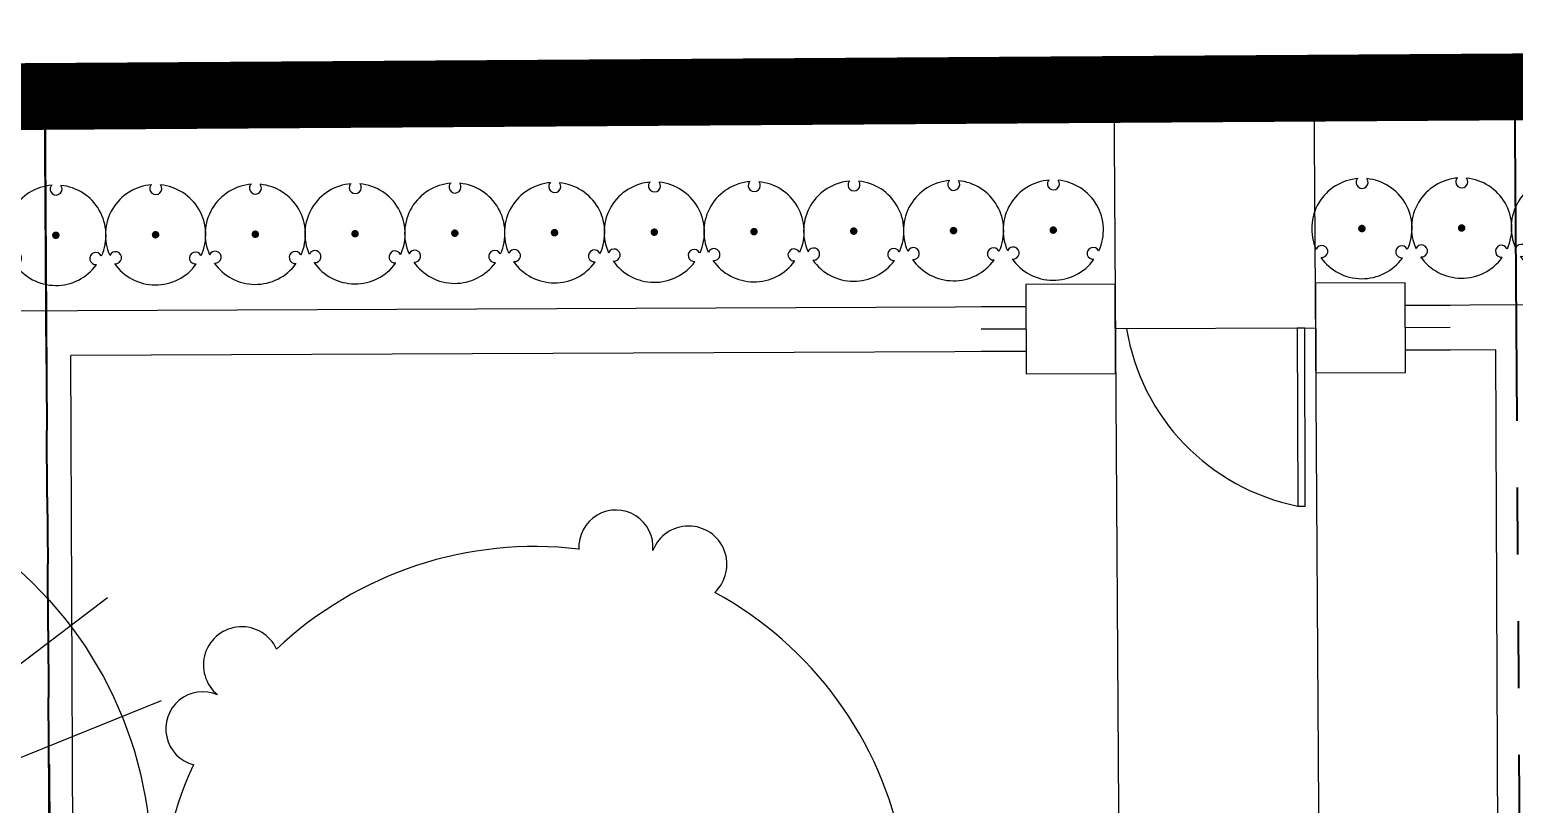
# Model space of a CAD drawing. Header units: feet. Extents: x 919634 to 928945, y 707022 to 708026.
# Drawn here: x 920869.64 to 920891.86, y 707589.74 to 707601.34 of the extents above; entities that cross this region are included whole.
import ezdxf

# ---------------------------------------------------------------- set-up
doc = ezdxf.new("R2010")
doc.units = ezdxf.units.FT
doc.header["$LTSCALE"] = 20
doc.header["$MEASUREMENT"] = 0
doc.linetypes.add('PHANTOM2', pattern=[1.25, 0.625, -0.125, 0.125, -0.125, 0.125, -0.125])
doc.linetypes.add('Site Plan$0$PHANTOM2', pattern=[1.25, 0.625, -0.125, 0.125, -0.125, 0.125, -0.125])
doc.layers.add('-u-site-propline', color=7, linetype='PHANTOM2', true_color=0xd10000)
for name, color, linetype in [('-u-site-xref', 7, 'Continuous'), ('LK-SHRB-035M', 4, 'Continuous'), ('LK-SHRB-TRNK', 3, 'Continuous'), ('LP-SHRB', 7, 'Continuous'), ('Site Plan$0$-u-site-fence', 4, 'Site Plan$0$FENCELINE1'), ('Site Plan$0$-u-site-wall', 4, 'Continuous'), ('x-RL TH7-LP Block$0$LK-TREE-013M', 253, 'Continuous'), ('x-RL TH7-LP Block$0$LK-TREE-035M', 253, 'Continuous'), ('x-RL TH7-LP Block$0$LK-TREE-050M', 253, 'Continuous'), ('x-RL TH7-LP Block$0$LK-TREE-TRNK', 253, 'Continuous'), ('x-RL TH7-LP Block$0$LP-TREE', 253, 'Continuous')]:
    doc.layers.add(name, color=color, linetype=linetype)
doc.layers.add('Site Plan$0$SP-LOT LINES', color=252, linetype='Site Plan$0$PHANTOM2', lineweight=40)
doc.layers.add('Site Plan$0$SP-SIDEWALK', color=2, linetype='Continuous', lineweight=25)
doc.layers.add('x-RL TH7-LP Block$0$-u-site-no_plot', color=253, linetype='Continuous', plot=False)
doc.layers.add('x-RL TH7-LP Block$0$LK-TREE-SHAD', color=253, linetype='Continuous', plot=False)
doc.layers.get('-u-site-xref').off()
doc.linetypes.add('Site Plan$0$FENCELINE1', pattern='A,0.25,-0.1,[133,ltypeshp.shx,S=0.1,R=0,X=-0.1,Y=0],-0.1,1', length=1.45)

# ---------------------------------------------------------------- blocks, each defined once
blk = doc.blocks.new('Site Plan$0$_Details_TH7_wall')
at = {"layer": 'Site Plan$0$-u-site-fence'}
for p, q in [((-10.34590664302914, -45.39681578626569), (-10.34155286262952, -46.06680164033456)), ((-10.33284530183104, -47.40677334835588), (-10.3133507627295, -50.40671000817809)), ((-10.33176227281175, -47.57343649620744), (-10.31443379186596, -50.24004686021087)), ((-10.30464320193102, -51.74668171619941), (-10.30028942153141, -52.41666757026828))]:
    blk.add_line(p, q, dxfattribs=at)
blk.add_lwpolyline([(-7.66703451852964, -47.6707060034686), (-7.667779101620576, -47.55612508933937), (-10.33176227281175, -47.57343649620744), (-10.33101768972082, -47.68801741033668)], close=True, dxfattribs=at)
blk.add_arc((-10.8472168172352, -47.04249249610981), 3.241637188778277, 279.4598342762083, 348.8256528219853, dxfattribs=at)
at = {"layer": 'Site Plan$0$-u-site-wall'}
for p, q in [((-10.79350694594905, -29.41230882809032), (-10.66792207967956, -47.409424931393)), ((0.67364688788075, -44.63796823669691, 1.984255540869127e-08), (-10.01672163500916, -44.71298802515958, 1.984255540874798e-08)), ((-10.01672163500916, -44.71298802527599), (-9.997938561951742, -47.40472331061028)), ((-10.67654578972216, -46.06897853053474), (-10.68089957012178, -45.39899267646588)), ((-10.00655993565329, -46.06462475013513), (-10.01091371605291, -45.39463889606626)), ((-10.64686373458244, -50.40887728123926), (-10.42530879075639, -82.0785075557651)), ((-9.976877776556648, -50.40452350024134), (-9.867512271390297, -66.03751040494535)), ((-10.63963612902366, -51.74885860639959), (-10.63528234862405, -52.41884446046846)), ((-9.969650274954796, -51.74450482599998), (-9.96529649455518, -52.41449068006885)), ((2.918257575831376, -65.94778611301444, 1.984207555080631e-08), (-9.867512271390297, -66.03751040506177, 1.984207555087441e-08))]:
    blk.add_line(p, q, dxfattribs=at)
for points in [[(-11.011538716581974, -46.07115542073341), (-11.002831155783497, -47.411127128754735), (-9.662859447762173, -47.40241956795626), (-9.67156700856065, -46.062447859934935)], [(-10.983336616681957, -50.41106378857694), (-10.97462905588348, -51.75103549659826), (-9.634657347862156, -51.742327935799786), (-9.643364908660633, -50.40235622777846)]]:
    blk.add_wipeout(points).dxf.layer = 'Site Plan$0$-u-site-wall'
for points in [[(-11.01153871658197, -46.07115542073342), (-11.0028311557835, -47.41112712875474), (-9.662859447762173, -47.40241956795627), (-9.67156700856065, -46.06244785993494)], [(-10.98333661668195, -50.41106378857695), (-10.97462905588348, -51.75103549659827), (-9.634657347862156, -51.74232793579979), (-9.643364908660633, -50.40235622777847)]]:
    blk.add_lwpolyline(points, close=True, dxfattribs=at)
blk = doc.blocks.new('Site Plan')
at = {"layer": 'Site Plan$0$SP-LOT LINES', "ltscale": 0.4, "elevation": 7.807863672923385e-08}
for points in [[(920869.8630136845, 707600.3370147023), (920891.8625487748, 707600.4800385266), (920892.4736505694, 707506.4820249593), (920870.4741154793, 707506.339001135)], [(920847.8634785943, 707600.193990878), (920869.8630136845, 707600.3370147023), (920870.4741154793, 707506.339001135), (920848.474580389, 707506.1959773107)]]:
    blk.add_lwpolyline(points, close=True, dxfattribs=at)
at = {"layer": 'Site Plan$0$SP-SIDEWALK', "elevation": 7.807863672923385e-08}
blk.add_lwpolyline([(920888.862612443, 707600.4605352796), (920885.8626758399, 707600.4410320307), (920885.9577389848, 707585.8186908786), (920888.9576755881, 707585.8381941274)], close=True, dxfattribs=at)
at = {"layer": 'Site Plan$0$-u-site-wall', "rotation": 269.8332824135965}
blk.add_blockref('Site Plan$0$_Details_TH7_wall', (920936.2639929139, 707586.3992919996, 5.823512418688203e-08), dxfattribs=at)
blk = doc.blocks.new('x-RL TH7-LP Block$0$TREE-SIMP-021')
at = {"layer": 'x-RL TH7-LP Block$0$LK-TREE-SHAD'}
h = blk.add_hatch(color=256, dxfattribs=at)
edge = h.paths.add_edge_path()
edge.add_arc((0.1670000000000016, 0), 0.5000000000000239, 260.3865617105897, 278.5936085237907)
edge.add_arc((0.2619320473717437, -0.4475469871519522), 0.05101736742950515, 186.3524412592835, 246.651281477449, ccw=False)
edge.add_arc((0, -2.131628207280301e-14), 0.4999999999999955, 279.61343828940744, 294.98973247718067, ccw=False)
edge = h.paths.add_edge_path()
edge.add_arc((0.1670000000000016, -2.842170943040401e-14), 0.4999999999999858, 285.35812662729506, 294.9897324771812, ccw=False)
edge.add_arc((0.2619320473717153, -0.4475469871519593), 0.05101736742950547, 317.3004536736503, 392.4177406316337)
edge.add_arc((0.3377983859684264, -0.3832874793667926), 0.04937740005396908, 228.3744434168904, 416.8573514313249)
edge.add_arc((0, -4.263256414560601e-14), 0.499999999999984, 316.8519098886588, 366.9897324771847)
edge.add_arc((0.5065839324883825, 0.1108125556681472), 0.0510173674294981, 258.3524412592744, 464.4177406316392)
edge.add_arc((0.4689134968027702, 0.2028230113137752), 0.04937740005396369, 300.3744434168894, 488.8573514313118)
edge.add_arc((0, -2.131628207280301e-14), 0.5000000000000026, 28.85190988865855, 78.98973247718327)
edge.add_arc((0.05115404106064148, 0.5160329129350814), 0.05101736742951309, 330.3524412592923, 399.9472398419138)
edge.add_arc((0.1190060928392711, 0.5086389940592824), 0.04937740005397353, 12.374443416904683, 125.5951215006767, ccw=False)
edge.add_arc((0.2181540410606431, 0.5160329129350814), 0.05101736742948313, -29.647558740707723, 176.4177406316317, ccw=False)
edge.add_arc((0.1670000000000016, -2.842170943040401e-14), 0.5000000000000039, 28.851909888658213, 78.98973247718328, ccw=False)
edge.add_arc((0.6359134968028002, 0.2028230113137681), 0.04937740005397455, -59.62555658313693, 128.85735143134, ccw=False)
edge.add_arc((0.6735839324883557, 0.1108125556681472), 0.05101736742948965, -101.64755874069431, 104.4177406316083, ccw=False)
edge.add_arc((0.1669999999999732, -1.4210854715202e-14), 0.5000000000000059, -43.14809011132962, 6.989732477181519, ccw=False)
edge.add_arc((0.5047983859678311, -0.3832874793662739), 0.04937740005395616, -131.62555658219208, 56.857351430414894, ccw=False)
edge.add_arc((0.4289320473717453, -0.4475469871519522), 0.05101736742948169, -173.64755874072046, 32.41774063164411, ccw=False)
at = {"layer": 'x-RL TH7-LP Block$0$LK-TREE-050M'}
for centre, radius, start, end in [((-0.04799390716075891, 0.5086389940592824), 0.04937740005396271, 12.3744434168969, 201.2618362351385), ((0.0511540410606699, 0.5160329129350814), 0.05101736742949643, 330.3524412592786, 176.4177406316339), ((-0.003777478401218559, 0.003136797043296724), 0.4952442819776592, 100.5015960879655, 151.0925035290089), ((-2.842170943040401e-14, -2.131628207280301e-14), 0.5, 28.85190988865747, 78.98973247718159), ((-0.4749689964509969, 0.2081133238393136), 0.05101736742949643, 42.43331910011396, 248.4177406316341), ((0.4689134968027702, 0.2028230113137681), 0.04937740005396271, 300.3744434168967, 129.2618362351378), ((-0.4985753626810379, 0.1115331750183941), 0.04937740005396271, 84.37444341689746, 273.2618362351384), ((0.5065839324883825, 0.1108125556681472), 0.05101736742949643, 258.3524412592795, 104.4177406316339), ((-2.842170943040401e-14, -2.131628207280301e-14), 0.5, 172.8519098886574, 222.9897324771822), ((-2.842170943040401e-14, -2.131628207280301e-14), 0.5, 316.8519098886569, 6.989732477181856), ((-0.3447010244698276, -0.3874118052906965), 0.05101736742949643, 114.3524412592789, 320.4177406316336), ((0.3377983859684264, -0.3832874793667926), 0.04937740005396271, 228.3744434168969, 57.2618362351381), ((-0.2601426129294566, -0.4397077010247585), 0.04937740005396271, 156.3744434168966, 345.2618362351382), ((0.2619320473717153, -0.4475469871519522), 0.05101736742949643, 183.8540007653813, 32.41774063163366), ((-2.842170943040401e-14, -2.131628207280301e-14), 0.5, 244.8519098886572, 294.9897324771821)]:
    blk.add_arc(centre, radius, start, end, dxfattribs=at)
at = {"layer": 'x-RL TH7-LP Block$0$LK-TREE-TRNK', "const_width": 0.03749999999999999}
blk.add_lwpolyline([(-0.01875000000001137, -2.131628207280301e-14, 1), (0.01874999999998295, -2.131628207280301e-14, 1)], format="xyb", close=True, dxfattribs=at)
blk = doc.blocks.new('x-RL TH7-LP Block$0$TREE-DCID-003')
at = {"layer": 'x-RL TH7-LP Block$0$LK-TREE-SHAD'}
h = blk.add_hatch(color=256, dxfattribs=at)
edge = h.paths.add_edge_path()
edge.add_arc((0.3968856378834573, -0.2333818509402761), 0.05995317584729266, 21.15480853028251, 278.3748018779562)
edge.add_arc((-0.0008743671144202381, -0.001552788357258805), 0.4999999999999888, 279.61343828940755, 324.3885214776163, ccw=False)
edge.add_arc((0.1661256328855529, -0.001552788357258805), 0.4999999999999947, 260.3865617105924, 324.3885214776188)
edge.add_arc((0.5638856378834589, -0.233381850940269), 0.05995317584729203, 21.154808530276114, 278.3748018779562, ccw=False)
edge.add_arc((0.1661256328855529, -0.001552788357258805), 0.5000000000000079, 335.1410889306152, 454.3497853199299)
edge.add_arc((0.1661256328855529, -0.001552788357166435), 0.4999999999999096, 94.34978531993075, 99.61343828940916)
edge.add_arc((-0.0008743671144202381, -0.001552788357258805), 0.4999999999999982, -24.85891106938658, 80.38656171059262, ccw=False)
at = {"layer": 'x-RL TH7-LP Block$0$LK-TREE-013M'}
for q in [(-0.3183592836868456, 0.4595258906471003), (0.4913712824952938, 0.1734434279094685), (-0.3322606496014089, -0.4496665374920354)]:
    blk.add_line((-2.842170943040401e-14, -7.105427357601002e-15), q, dxfattribs=at)
at = {"layer": 'x-RL TH7-LP Block$0$LK-TREE-035M'}
for p, q in [((-2.842170943040401e-14, -7.105427357601002e-15), (-0.4515903841247564, 0.3696693285288433)), ((-2.842170943040401e-14, 0), (0.5297686363884111, 0.0506648332027595)), ((-2.842170943040401e-14, 0), (-0.2008581083670151, -0.5160614421430196))]:
    blk.add_line(p, q, dxfattribs=at)
at = {"layer": 'x-RL TH7-LP Block$0$LK-TREE-050M'}
for centre, radius, start, end in [((-2.842170943040401e-14, 0), 0.5, 94.34978531992998, 204.1974789143562), ((0.001889855033454069, 0.4603848002291073), 0.05995317584729301, 145.5617106720361, 37.37413056032761), ((-2.842170943040401e-14, 0), 0.5, 335.6607324966501, 84.36192919374905), ((-0.3996498600313885, -0.2285557376460972), 0.05995317584729301, 265.5617106720361, 157.3741305603282), ((0.3977600049978776, -0.2318290625830173), 0.05995317584729301, 25.56171067203578, 277.374130560328), ((-2.842170943040401e-14, 0), 0.5, 215.0580211348241, 323.9795308206069)]:
    blk.add_arc(centre, radius, start, end, dxfattribs=at)
at = {"layer": 'x-RL TH7-LP Block$0$LK-TREE-TRNK', "const_width": 0.0375}
blk.add_lwpolyline([(-0.01875000000001137, 0, 1), (0.01874999999998295, 0, 1)], format="xyb", close=True, dxfattribs=at)
blk = doc.blocks.new('x-RL TH7-LP Block', base_point=(1241.699483058532, 168.1706843559634))
at = {"layer": 'x-RL TH7-LP Block$0$-u-site-no_plot'}
blk.add_line((1241.699483058532, 168.1706843559634), (1396.366149725276, 168.1706843558932), dxfattribs=at)
at = {"layer": 'x-RL TH7-LP Block$0$LP-TREE'}
for name, p, xscale, yscale, zscale, rotation in [('x-RL TH7-LP Block$0$TREE-SIMP-021', (1300.781818550429, 180.5797681870172), 11.24595552882447, 11.24595552882447, 9.733612224634927, 90), ('x-RL TH7-LP Block$0$TREE-DCID-003', (1312.429820257821, 179.6478986939183), -11.8270734553083, 11.8270734553083, 11.82707345530831, 270.4580323860677)]:
    blk.add_blockref(name, p, dxfattribs=dict(at, xscale=xscale, yscale=yscale, zscale=zscale, rotation=rotation))
blk = doc.blocks.new('SHRUB-LRG-020')
at = {"layer": 'LK-SHRB-035M'}
for centre, radius, start, end in [((0, 0), 0.5, 94.34978531993045, 204.197478914356), ((0.001889855033477161, 0.4603848002291109), 0.05995317584729301, 145.5617106720357, 37.37413056032797), ((0, 0), 0.5, 335.6607324966503, 84.36192919374862), ((-0.3996498600313707, -0.2285557376460936), 0.05995317584729301, 265.5617106720358, 157.3741305603279), ((0, 0), 0.5, 215.0580211348241, 323.979530820607), ((0.3977600049978971, -0.2318290625830173), 0.05995317584729301, 25.56171067203576, 277.3741305603279)]:
    blk.add_arc(centre, radius, start, end, dxfattribs=at)
at = {"layer": 'LK-SHRB-TRNK', "const_width": 0.0375}
blk.add_lwpolyline([(-0.01875000000000071, 0, 1), (0.01875000000000071, 0, 1)], format="xyb", close=True, dxfattribs=at)

msp = doc.modelspace()

# ---------------------------------------------------------------- block references
at = {"layer": '-u-site-xref'}
msp.add_blockref('Site Plan', (0, 0), dxfattribs=at)

# ---------------------------------------------------------------- next in the draw order: linework, layer by layer
at = {"layer": '-u-site-propline', "const_width": 1}
msp.add_lwpolyline([(920947.0000886252, 707545.9204017931), (920946.2013768834, 707600.8345230455), (920548.4734135537, 707598.2488059332), (920114.5755185183, 707595.4173937511), (920115.1048384466, 707522.8953291861), (920102.9668962085, 707404.7482034572), (920105.5431136015, 707051.8130943171), (920991.6971269739, 707057.367269914), (920991.4728619354, 707093.1250671773), (921085.439179533, 707093.7985091242), (921082.2021453959, 707546.7798329409)], close=True, dxfattribs=at)

# ---------------------------------------------------------------- next in the draw order: block references
at = {"layer": '-u-site-xref', "extrusion": (-1.559506165813319e-07, -1.579166133678545e-07, 0.9999999999999755), "rotation": 180.3724872712529}
msp.add_blockref('x-RL TH7-LP Block', (920936.1949452328, 707600.7682532625, -0.2553624070115149), dxfattribs=at)
at = {"layer": 'LP-SHRB', "xscale": 1.502163410681632, "yscale": 1.502163410681632, "zscale": 1.502163410681632}
for p in [(920870.0293870791, 707598.2592166314), (920871.5222185502, 707598.2669804806), (920873.0150500213, 707598.2747443299), (920874.5078814925, 707598.2825081791), (920876.0007129636, 707598.2902720283), (920877.4935444348, 707598.2980358775), (920878.9863759059, 707598.3057997267), (920880.4792073771, 707598.313563576), (920881.9720388482, 707598.3213274252), (920883.4648703194, 707598.3290912744), (920884.9577017905, 707598.3368551236), (920889.5768410978, 707598.3601466713), (920891.0696725689, 707598.3679105205), (920892.5625040401, 707598.3756743697)]:
    msp.add_blockref('SHRUB-LRG-020', p, dxfattribs=at)

doc.saveas('drawing.dxf')
